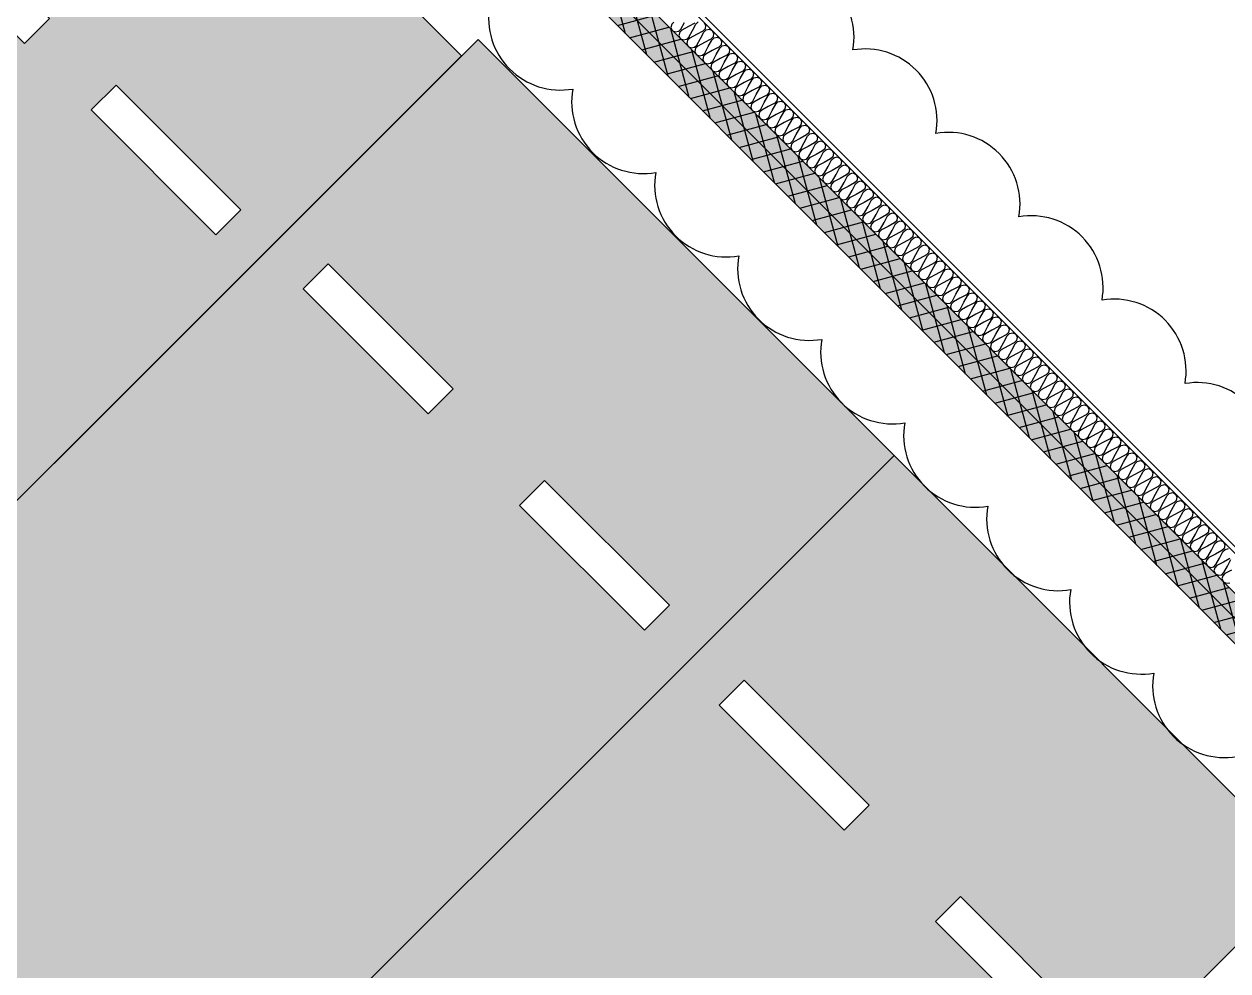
# Model space of a CAD drawing. Header units: millimetres. Extents: x -21000 to 567700, y 435000 to 850800.
# Drawn here: x 239362 to 244477, y 579702 to 583724 of the extents above; entities that cross this region are included whole.
import ezdxf
from ezdxf.xclip import XClip

# ---------------------------------------------------------------- set-up
doc = ezdxf.new("R2010")
doc.units = ezdxf.units.MM
doc.header["$LTSCALE"] = 700
doc.header["$XCLIPFRAME"] = 2
doc.linetypes.add('HIDDEN', pattern=[9.525, 6.35, -3.175])
doc.layers.get('0').update_dxf_attribs({"color": 2})
doc.layers.get('Defpoints').update_dxf_attribs({"color": 171})
for name, color, linetype in [('AB_Pbase$0$AA-XXXX-CNTL', 1, 'Continuous'), ('AB_Pbase$0$ELE8', 8, 'Continuous'), ('AB_Pbase$0$FIN', 6, 'Continuous'), ('AB_Pbase$0$HAT-BR', 5, 'Continuous'), ('AB_Pbase$0$INS', 8, 'Continuous'), ('AB_Pbase$0$WAL', 3, 'Continuous'), ('AB_Pbase$0$경량벽체 세대창고 모듈', 4, 'HIDDEN'), ('AB_Pbase$0$주차-sol', 254, 'Continuous'), ('AB_Pbase$0$주차-일반', 9, 'Continuous'), ('AB_Pbase$0$주차-확장', 7, 'Continuous')]:
    doc.layers.add(name, color=color, linetype=linetype)

# ---------------------------------------------------------------- blocks, each defined once
blk = doc.blocks.new('AB_Pbase$0$주차확장')
at = {"layer": 'AB_Pbase$0$주차-sol'}
h = blk.add_hatch(color=252, dxfattribs=at)
h.paths.add_polyline_path([(1525, -3825), (2275, -3825), (2275, -3975), (1525, -3975)], flags=16)
edge = h.paths.add_edge_path()
edge.add_line((0, -5100), (2500, -5100))
edge.add_line((2500, -5100), (2500, 0))
edge.add_line((2500, 0), (0, 0))
edge.add_line((0, 0), (0, -5100))
h.paths.add_polyline_path([(225, -3975), (225, -3825), (975, -3825), (975, -3975)])
at = {"layer": 'AB_Pbase$0$주차-확장'}
blk.add_lwpolyline([(0, 0), (0, -5100), (2500, -5100), (2500, 0)], close=True, dxfattribs=at)
at = {"layer": 'AB_Pbase$0$주차-확장', "ltscale": 600}
for points in [[(975, -3975), (975, -3825), (225, -3825), (225, -3975)], [(1525, -3975), (1525, -3825), (2275, -3825), (2275, -3975)]]:
    blk.add_lwpolyline(points, close=True, dxfattribs=at)
blk = doc.blocks.new('AB_Pbase$0$주차일반')
at = {"layer": 'AB_Pbase$0$주차-sol'}
h = blk.add_hatch(color=254, dxfattribs=at)
h.dxf.hatch_style = 1
h.paths.add_polyline_path([(0, 0), (-2300, 0), (-2300, -5000), (0, -5000)])
h.paths.add_polyline_path([(-200, -3725), (-200, -3875), (-950, -3875), (-950, -3725)], flags=16)
h.paths.add_polyline_path([(-1350, -3725), (-1350, -3875), (-2100, -3875), (-2100, -3725)], flags=16)
at = {"layer": 'AB_Pbase$0$주차-일반', "color": 6}
for points in [[(0, 0), (0, -5000), (-2300, -5000), (-2300, 0)], [(-1350, -3875), (-1350, -3725), (-2100, -3725), (-2100, -3875)], [(-950, -3875), (-950, -3725), (-200, -3725), (-200, -3875)]]:
    blk.add_lwpolyline(points, close=True, dxfattribs=at)
blk = doc.blocks.new('AB_Pbase$0$pppaaa_1_1')
at = {"layer": 'AB_Pbase$0$주차-일반', "xscale": -1, "rotation": 134.9848194166802}
blk.add_blockref('AB_Pbase$0$주차일반', (237683.6, 580054.3), dxfattribs=at)
at = {"layer": 'AB_Pbase$0$주차-확장', "xscale": -1, "rotation": 134.9848194166802}
for p in [(237683.6, 580054.3), (239450.9, 578286.1)]:
    blk.add_blockref('AB_Pbase$0$주차확장', p, dxfattribs=at)
blk = doc.blocks.new('AB_Pbase')
at = {"layer": 'AB_Pbase$0$ELE8'}
h = blk.add_hatch(dxfattribs=at)
h.set_pattern_fill('NET', color=256, scale=20, angle=15.182184)
h.paths.add_polyline_path([(242568.3, 621077.2), (244588.7, 619957.3), (244661.4, 620088.5), (242509.8, 621281.1), (235027.7, 607783.1), (226424.5, 599184.4), (258210.1, 567381.9), (260268.4, 566241), (260341.1, 566372.2), (258301.3, 567502.9), (226636.7, 599184.4), (235148.7, 607691.9)])
h.paths.add_polyline_path([(247382.1, 630071), (247513.3, 629998.3), (244996.1, 625456.7), (246272.9, 624749), (245110.6, 622652.1), (244979.4, 622724.8), (246069, 624690.5), (244792, 625398.3)])
h.paths.add_polyline_path([(247988.2, 631164.3), (247876.7, 630963.1), (248007.8, 630890.4), (248119.4, 631091.6)])
h.paths.add_polyline_path([(255793.4, 631519.8), (255866.2, 631650.9), (250046.2, 634877.1), (248482.7, 632056.4), (248613.9, 631983.7), (250104.6, 634673.1)])
at = {"layer": 'AB_Pbase$0$HAT-BR'}
h = blk.add_hatch(dxfattribs=at)
h.set_pattern_fill('ANSI31', color=256, scale=20, angle=145)
h.paths.add_polyline_path([(235929.4, 604527.6), (236063.8, 604661.9), (238153, 602571.6), (240063.6, 606018.4), (240229.8, 605926.3), (238280.5, 602409.7), (237010.4, 601140.3), (237826.9, 600323.4), (237692.5, 600189.1), (236741.7, 601140.4), (238029, 602427)])
h.paths.add_polyline_path([(238632.8, 599517.1), (232550.1, 593437.5), (232684.4, 593303.2), (238767.1, 599382.7)])
h.paths.add_polyline_path([(239573, 598576.4), (244422.5, 593724.3), (238339.7, 587644.8), (238205.4, 587779.2), (244153.8, 593724.4), (239438.6, 598442)])
h.paths.add_polyline_path([(253366.3, 576146.8), (254890.9, 574621.3), (254756.5, 574487), (253231.9, 576012.5)], flags=17)
h.paths.add_polyline_path([(246954.3, 581883.1), (245525.6, 580455.2), (245391.3, 580589.5), (246820, 582017.5)])
h.paths.add_polyline_path([(247173.6, 582371), (252407.6, 587602.2), (252541.9, 587467.8), (247308, 582236.6)])
h.paths.add_polyline_path([(260580.1, 582120.7), (261142.4, 583135.1), (260976.2, 583227.2), (260414, 582212.8)], flags=17)
h.paths.add_polyline_path([(263886.9, 576046.1), (264234.4, 575698.5), (264194.3, 575658.4), (265114.4, 575148.5), (265206.5, 575314.6)])
edge = h.paths.add_edge_path()
edge.add_line((263638.9, 581842.7), (261303.6, 583137.2))
edge.add_line((261303.6, 583137.2), (261395.8, 583303.3))
edge.add_line((261395.8, 583303.3), (265930.7, 580789.6))
edge.add_line((265930.7, 580789.6), (269809.1, 587786.6))
edge.add_line((269809.1, 587786.6), (269975.3, 587694.4))
edge.add_line((269975.3, 587694.4), (266096.8, 580697.5))
edge.add_line((266096.8, 580697.5), (266534.1, 580455.1))
edge.add_line((266534.1, 580455.1), (266442, 580288.9))
edge.add_line((266442, 580288.9), (263805.1, 581750.6))
edge.add_line((263638.9, 581842.7), (262485.1, 579761.3))
edge.add_line((263805.1, 581750.6), (261405.4, 577421.6))
edge.add_line((262393, 579595.1), (259935.3, 580957.4))
edge.add_line((262485.1, 579761.3), (259861.3, 581215.7))
edge.add_line((262393, 579595.1), (261239.3, 577513.7))
edge.add_line((259861.3, 581215.7), (259168.1, 579965.2))
edge.add_line((259334.3, 579873.1), (259168.1, 579965.2))
edge.add_line((259935.3, 580957.4), (259334.3, 579873.1))
edge.add_line((261239.3, 577513.7), (258615.4, 578968.1))
edge.add_line((258615.4, 578968.1), (258523.3, 578802))
edge.add_line((258523.3, 578802), (263739.4, 575910.6))
edge.add_line((263739.4, 575910.6), (263879.2, 576050.4))
edge.add_line((263879.2, 576050.4), (261405.4, 577421.6))
edge = h.paths.add_edge_path()
edge.add_line((273761.7, 610263.5), (273411.9, 610457.4))
edge.add_line((273411.9, 610457.4), (273281, 610221.2))
edge.add_line((273281, 610221.2), (271837.9, 611021.2))
edge.add_line((271837.9, 611021.2), (270579.8, 608751.5))
edge.add_line((270579.8, 608751.5), (267899.1, 610237.5))
edge.add_line((267899.1, 610237.5), (268345.1, 611042.1))
edge.add_line((268345.1, 611042.1), (267907.8, 611284.5))
edge.add_line((267907.8, 611284.5), (267461.8, 610479.9))
edge.add_line((267461.8, 610479.9), (264676.1, 612024))
edge.add_line((264676.1, 612024), (266867.4, 615977.3))
edge.add_line((266867.4, 615977.3), (266701.3, 616069.4))
edge.add_line((266701.3, 616069.4), (265295.3, 613533))
edge.add_line((265295.3, 613533), (264945.5, 613726.9))
edge.add_line((264945.5, 613726.9), (264853.4, 613560.7))
edge.add_line((264853.4, 613560.7), (265203.2, 613366.8))
edge.add_line((265203.2, 613366.8), (264417.8, 611949.9))
edge.add_line((264417.8, 611949.9), (276229.5, 605402.6))
edge.add_line((276229.5, 605402.6), (278088.8, 608756.8))
edge.add_line((278088.8, 608756.8), (278565.5, 608492.5))
edge.add_line((278565.5, 608492.5), (278798.2, 608912.4))
edge.add_line((278798.2, 608912.4), (278719.4, 608956))
edge.add_line((278719.4, 608956), (278578.9, 608702.3))
edge.add_line((278578.9, 608702.3), (278093.4, 608971.4))
edge.add_line((278093.4, 608971.4), (278825.5, 610292.1))
edge.add_line((278825.5, 610292.1), (278746.8, 610335.7))
edge.add_line((278746.8, 610335.7), (278092.3, 609155))
edge.add_line((278092.3, 609155), (277414.5, 609530.7))
edge.add_line((277414.5, 609530.7), (277370.8, 609452))
edge.add_line((277370.8, 609452), (278048.7, 609076.3))
edge.add_line((278048.7, 609076.3), (276155.5, 605660.9))
edge.add_line((276155.5, 605660.9), (275027.2, 606286.3))
edge.add_line((275027.2, 606286.3), (275473.2, 607090.9))
edge.add_line((275473.2, 607090.9), (275394.5, 607134.6))
edge.add_line((275394.5, 607134.6), (274948.5, 606329.9))
edge.add_line((274948.5, 606329.9), (274668.6, 606485.1))
edge.add_line((274668.6, 606485.1), (275114.6, 607289.7))
edge.add_line((275114.6, 607289.7), (275035.9, 607333.3))
edge.add_line((275035.9, 607333.3), (274589.9, 606528.7))
edge.add_line((274589.9, 606528.7), (270746, 608659.4))
edge.add_line((270746, 608659.4), (271911.9, 610762.9))
edge.add_line((271911.9, 610762.9), (273538.7, 609861.1))
edge.add_line((273538.7, 609861.1), (273766.6, 610272.2))
h.paths.add_polyline_path([(249823.9, 630123.9), (248214.6, 631015.9), (248122.5, 630849.7), (249731.8, 629957.7)])
h.paths.add_polyline_path([(264448.6, 621462.8), (264706.6, 621319.7), (264798.7, 621485.9), (263959.1, 621951.3), (263866.9, 621785.1), (264282.4, 621554.9), (263271.6, 619731.3), (263437.7, 619639.2)])
h.paths.add_polyline_path([(269499.6, 619034.5), (268660, 619499.9), (268567.9, 619333.7), (269048.9, 619067.1), (267972.6, 617125.4), (268138.8, 617033.3), (269215.1, 618975), (269407.5, 618868.3)])
h.paths.add_polyline_path([(278950.9, 618872.1), (277573.4, 619635.6), (275440.2, 615787.3), (272265.3, 617547.2), (272173.2, 617381), (274499.7, 616091.4), (273527.6, 614337.8), (273693.8, 614245.7), (274665.9, 615999.3), (276004, 615257.5), (276166.4, 615550.5), (275676.7, 615822), (277647.4, 619377.4), (278858.8, 618705.9)])
h.paths.add_polyline_path([(271683.5, 616497.6), (271517.4, 616589.7), (270492, 614739.9), (270658.2, 614647.8)])
h.paths.add_polyline_path([(266121, 619581), (265095.6, 617731.2), (264929.4, 617823.3), (265954.8, 619673.1)])
h.paths.add_polyline_path([(264405.1, 617124.9), (264497.2, 617291.1), (264296.1, 617402.6), (264203.9, 617236.4)])
edge = h.paths.add_edge_path()
edge.add_line((261140, 623342.4), (261232.1, 623508.6))
edge.add_line((261232.1, 623508.6), (257484.4, 625586))
edge.add_line((257484.4, 625586), (257392.3, 625419.8))
edge.add_line((257392.3, 625419.8), (258756.7, 624663.5))
edge.add_line((258756.7, 624663.5), (257030.8, 621549.9))
edge.add_line((257030.8, 621549.9), (255666.4, 622306.2))
edge.add_line((255666.4, 622306.2), (255622.7, 622227.5))
edge.add_line((255622.7, 622227.5), (256987.1, 621471.2))
edge.add_line((256987.1, 621471.2), (256735, 621016.4))
edge.add_line((256735, 621016.4), (256813.8, 620972.7))
edge.add_line((256813.8, 620972.7), (258835.4, 624619.9))
edge.add_line((258835.4, 624619.9), (261140, 623342.4))
h.paths.add_polyline_path([(252295.3, 623557.4), (252251.7, 623478.7), (252800.5, 623174.5), (252844.1, 623253.2)], flags=17)
h.paths.add_polyline_path([(278024, 614023.5), (278741.6, 615317.9), (277798.7, 613617.1), (277877.5, 613573.4), (278119.7, 614010.5), (279335.4, 613336.6), (279379.1, 613415.3), (278163.4, 614089.2), (278820.3, 615274.3), (278741.6, 615317.9)])
h.paths.add_polyline_path([(276999.8, 611990.1), (277047.9, 611963.4), (276926.7, 611744.8), (276799.9, 611815.1), (277163.5, 612471), (277242.2, 612427.4)], flags=17)
h.paths.add_polyline_path([(275349.5, 612653.4), (275456.1, 612845.8), (275766.5, 612673.7), (275659.8, 612481.3)], flags=17)
h.paths.add_polyline_path([(274915.1, 612859.8), (274748.9, 612952), (274506.5, 612514.6), (274672.7, 612422.5)], flags=17)
h.paths.add_polyline_path([(279024.5, 610867.8), (280144.5, 612888.1), (280223.2, 612844.5), (279103.3, 610824.1)])
h.paths.add_polyline_path([(279601.8, 610547.8), (280721.7, 612568.2), (280800.4, 612524.5), (279680.5, 610504.2)])
edge = h.paths.add_edge_path()
edge.add_line((268115.9, 579441.1), (268710.6, 579111.4))
edge.add_line((268710.6, 579111.4), (268676.7, 579050.2))
edge.add_line((268676.7, 579050.2), (271436.1, 577520.6))
edge.add_line((271436.1, 577520.6), (271470, 577581.9))
edge.add_line((271470, 577581.9), (271528.2, 577686.8))
edge.add_line((271528.2, 577686.8), (268174.1, 579546.1))
edge.add_line((268174.1, 579546.1), (268115.9, 579441.1))
h.paths.add_polyline_path([(252546, 576288.4), (251117.3, 574860.5), (254615.6, 571360.4), (257807.1, 577118), (257640.9, 577210.2), (255736.8, 573775), (255682.7, 573829.2), (255548.3, 573694.9), (255641, 573602.1), (254521.2, 571582.1), (251315.3, 574789.7), (252680.4, 576154.1)])
h.paths.add_polyline_path([(254748.7, 622094.5), (254457.8, 621569.8), (254624, 621477.7), (254914.9, 622002.4)], flags=17)
h.paths.add_polyline_path([(260390.1, 620339.5), (260224, 620431.6), (261377.8, 622513.2), (261544, 622421.1)])
h.paths.add_polyline_path([(246694.2, 601788.4), (244262.8, 603136.2), (244354.9, 603302.4), (246786.3, 601954.6)])
h.paths.add_polyline_path([(264513.8, 616681.6), (263362.4, 614604.4), (263948.4, 614279.6), (263856.3, 614113.4), (262500.6, 614864.9), (262592.7, 615031.1), (263196.2, 614696.5), (264347.6, 616773.8)])
h.paths.add_polyline_path([(251505.8, 616203), (251413.7, 616036.9), (267384.3, 607184.2), (267476.4, 607350.4)])
h.paths.add_polyline_path([(271057.7, 605148), (274188.8, 603412.4), (272429, 600237.5), (270189.9, 601478.7), (270097.8, 601312.5), (274624, 598803.6), (274716.1, 598969.8), (272595.1, 600145.4), (274355, 603320.3), (277464.3, 601596.8), (270405.5, 588862.3), (265870.5, 591376.1), (265778.4, 591209.9), (270479.5, 588604), (277722.6, 601670.9), (271149.8, 605314.2)])
h.paths.add_polyline_path([(255481.8, 630440.5), (255389.7, 630274.4), (255792, 630051.4), (254296.4, 627353.1), (254375.1, 627309.5), (255870.8, 630007.7), (258726.4, 628424.8), (257230.8, 625726.6), (257396.9, 625634.5), (258984.7, 628498.9)])
h.paths.add_polyline_path([(252754.7, 624571.9), (253714.6, 626303.6), (253793.4, 626260), (252833.4, 624528.2)])
h.paths.add_polyline_path([(271454, 617733.9), (271546.1, 617900.1), (271143.9, 618123.1), (271051.8, 617956.9)])
h.paths.add_polyline_path([(274129.6, 612597.8), (274173.2, 612676.5), (272975, 613340.7), (272679.2, 612807.2), (272845.4, 612715.1), (273097.5, 613169.9)], flags=17)
h.paths.add_polyline_path([(261119, 615848), (261285.2, 615755.9), (262691.1, 618292.3), (262525, 618384.4)])
h.paths.add_polyline_path([(261302.7, 615746.2), (261210.6, 615580), (261503.6, 615417.6), (261595.7, 615583.7)], flags=17)
h.paths.add_polyline_path([(260779.6, 615235.7), (260945.8, 615143.6), (260407.7, 614172.8), (247559.5, 621294.6), (247428.3, 621367.4), (245110.6, 622652.1), (245202.7, 622818.3), (246042.3, 622352.9), (246488.4, 623157.5), (246654.5, 623065.4), (246208.5, 622260.8), (248062.7, 621233), (249400.8, 623646.9), (248952.5, 623895.4), (248996.2, 623974.1), (249984.5, 623426.3), (249940.9, 623347.5), (249479.5, 623603.3), (248141.4, 621189.3), (250017.5, 620149.4), (251359.6, 622570.7), (250948.5, 622798.5), (250988.1, 622869.9), (251939.3, 622342.7), (251895.6, 622264), (251434.3, 622519.7), (250096.2, 620105.8), (252811.9, 618600.4), (253257.9, 619405.1), (253336.6, 619361.5), (252890.6, 618556.8), (253257.9, 618353.2), (254159.7, 619980), (253792.3, 620183.6), (253676, 619973.7), (253597.3, 620017.3), (253905.1, 620572.7), (254071.3, 620480.6), (253971.9, 620301.3), (254627.9, 619937.7), (254535.8, 619771.5), (254238.4, 619936.4), (253336.7, 618309.6), (254613.6, 617601.7), (255607.5, 619394.7), (255773.6, 619302.6), (254779.8, 617509.6), (260333.6, 614431.1)])
h.paths.add_polyline_path([(251257.3, 624727.3), (251091.2, 624819.4), (250887.5, 624452.1), (248071, 626013.3), (247978.9, 625847.1), (247979.1, 625847), (246827.7, 623769.8), (246993.9, 623677.6), (248145.3, 625754.9), (251552, 623866.5), (251644.1, 624032.7), (251053.7, 624359.9)])
h.paths.add_polyline_path([(239278.8, 608614.4), (239444.9, 608522.3), (239503.1, 608627.2), (240058.5, 608319.4), (240150.6, 608485.5), (239595.2, 608793.4), (239937, 609410), (239416.6, 609698.5), (239373, 609619.7), (239727.2, 609423.4)], flags=17)
h.paths.add_polyline_path([(249096, 617321.6), (249188.1, 617487.8), (246328.1, 619073.1), (246196.9, 619145.8), (244727.6, 619960.3), (244635.4, 619794.1)])
h.paths.add_polyline_path([(244912.1, 609773.6), (245004.2, 609939.8), (238523.3, 613532.3), (235245.5, 607619), (234042, 606416.1), (235434.6, 605022.7), (235569, 605157.1), (234240, 606486.8), (235318, 607564.2), (236122.2, 609014.9), (238706.7, 607582.3), (238270.4, 606795.2), (238991.9, 606395.2), (239084, 606561.4), (238528.6, 606869.2), (239047.4, 607805.1), (238881.2, 607897.2), (238798.8, 607748.5), (238357.1, 607993.3), (239086.7, 609309.6), (239008, 609353.3), (238278.4, 608037), (236214.3, 609181.1), (238509.9, 613322.4), (242795.5, 610946.9), (241038.1, 607776.4), (241204.2, 607684.3), (242961.7, 610854.8)])
h.paths.add_polyline_path([(254770.9, 631457.8), (254937, 631365.6), (255145.7, 631742.1), (254979.5, 631834.2)])
h.paths.add_polyline_path([(254539.5, 630648.5), (254373.3, 630740.6), (254143, 630325.1), (253548.3, 630654.8), (253504.7, 630576.1), (254099.4, 630246.4), (253042.5, 628339.7), (251765.6, 629047.6), (252822.5, 630954.2), (252848.7, 630939.7), (252892.3, 631018.4), (252787.4, 631076.6), (251686.9, 629091.2), (250436.1, 629784.5), (250344, 629618.3), (251594.7, 628925), (250494.2, 626939.6), (250599.2, 626881.5), (250642.8, 626960.2), (250616.6, 626974.7), (251673.5, 628881.4), (252950.4, 628173.6), (251893.5, 626266.9), (251298.8, 626596.6), (251255.1, 626517.9), (251849.9, 626188.2), (251488.7, 625536.6), (251654.9, 625444.5)])
at = {"layer": 'AB_Pbase$0$경량벽체 세대창고 모듈'}
h = blk.add_hatch(dxfattribs=at)
h.set_pattern_fill('격자1', color=256)
h.set_pattern_definition([(360, (0, 0), (0, 1), []), (90, (0, 0), (-1, -1e-16), [])])
h.paths.add_polyline_path([(242568.3, 621077.2), (242641, 621208.4), (242509.8, 621281.1), (235027.7, 607783.1), (226424.5, 599184.4), (258210.1, 567381.9), (260268.4, 566241), (260341.1, 566372.2), (258301.3, 567502.9), (226636.7, 599184.4), (235148.7, 607691.9)])
h.paths.add_polyline_path([(247382.1, 630071), (247513.3, 629998.3), (244996.1, 625456.7), (246272.9, 624749), (245110.6, 622652.1), (244979.4, 622724.8), (246069, 624690.5), (244792, 625398.3)])
h.paths.add_polyline_path([(247988.2, 631164.3), (247876.7, 630963.1), (248007.8, 630890.4), (248119.4, 631091.6)])
h.paths.add_polyline_path([(255793.4, 631519.8), (255866.2, 631650.9), (250046.2, 634877.1), (248482.7, 632056.4), (248613.9, 631983.7), (250104.6, 634673.1)])
at = {"layer": 'AB_Pbase$0$AA-XXXX-CNTL'}
blk.add_line((263204.2, 562491.4), (221582.1, 604135.4), dxfattribs=at)
at = {"layer": 'AB_Pbase$0$FIN'}
for p, q in [((245405.4, 580603.7), (238353.9, 587658.9)), ((245391.3, 580589.5), (238339.7, 587644.8))]:
    blk.add_line(p, q, dxfattribs=at)
at = {"layer": 'AB_Pbase$0$INS'}
for points in [[(242122.5, 583732.7), (242113.2, 583723.4), (242109.8, 583709.8), (242115.7, 583697.1), (242128.4, 583691.2), (242142.9, 583693.7), (242152.2, 583703), (242167, 583730.6)], [(242211.6, 583728.5), (242184, 583713.6), (242156.4, 583698.8), (242147.1, 583689.5), (242143.7, 583675.9), (242149.6, 583663.2), (242162.4, 583657.2), (242176.8, 583659.8), (242186.1, 583669.1), (242201, 583696.7), (242215.8, 583724.2), (242225.2, 583733.6)], [(242251.5, 583731), (242257.4, 583718.3), (242254.9, 583703.9), (242245.5, 583694.5), (242217.9, 583679.7), (242190.4, 583664.8), (242181, 583655.5), (242177.6, 583641.9), (242183.6, 583629.2), (242196.3, 583623.3), (242210.7, 583625.8), (242220.1, 583635.1), (242234.9, 583662.7), (242249.8, 583690.3), (242259.1, 583699.6), (242272.7, 583703), (242285.4, 583697.1), (242291.3, 583684.3), (242288.8, 583669.9), (242279.5, 583660.6), (242251.9, 583645.7), (242224.3, 583630.9), (242215, 583621.6), (242211.6, 583608), (242217.5, 583595.3), (242230.2, 583589.3), (242244.7, 583591.9), (242254, 583601.2), (242268.8, 583628.8), (242283.7, 583656.3), (242293, 583665.7), (242306.6, 583669), (242319.3, 583663.1), (242325.3, 583650.4), (242322.7, 583636), (242313.4, 583626.6), (242285.8, 583611.8), (242258.2, 583596.9), (242248.9, 583587.6), (242245.5, 583574), (242251.4, 583561.3), (242264.2, 583555.4), (242278.6, 583557.9), (242287.9, 583567.2), (242302.8, 583594.8), (242317.6, 583622.4), (242327, 583631.7), (242340.5, 583635.1), (242353.3, 583629.2), (242359.2, 583616.4), (242356.7, 583602), (242347.3, 583592.7), (242319.7, 583577.8), (242292.2, 583563), (242282.8, 583553.7), (242279.4, 583540.1), (242285.4, 583527.4), (242298.1, 583521.4), (242312.5, 583523.9), (242321.9, 583533.3), (242336.7, 583560.9), (242351.6, 583588.4), (242360.9, 583597.8), (242374.5, 583601.1), (242387.2, 583595.2), (242393.1, 583582.5), (242390.6, 583568.1), (242381.3, 583558.7), (242353.7, 583543.9), (242326.1, 583529), (242316.8, 583519.7), (242313.4, 583506.1), (242319.3, 583493.4), (242332, 583487.5), (242346.4, 583490), (242355.8, 583499.3), (242370.6, 583526.9), (242385.5, 583554.5), (242394.8, 583563.8), (242408.4, 583567.2), (242421.1, 583561.3), (242427.1, 583548.5), (242424.5, 583534.1), (242415.2, 583524.8), (242387.6, 583509.9), (242360, 583495.1), (242350.7, 583485.8), (242347.3, 583472.2), (242353.2, 583459.5), (242366, 583453.5), (242380.4, 583456), (242389.7, 583465.4), (242404.6, 583493), (242419.4, 583520.5), (242428.8, 583529.9), (242442.3, 583533.2), (242455.1, 583527.3), (242461, 583514.6), (242458.5, 583500.2), (242449.1, 583490.8), (242421.5, 583476), (242394, 583461.1), (242384.6, 583451.8), (242381.2, 583438.2), (242387.2, 583425.5), (242399.9, 583419.6), (242414.3, 583422.1), (242423.6, 583431.4), (242438.5, 583459), (242453.4, 583486.6), (242462.7, 583495.9), (242476.3, 583499.3), (242489, 583493.4), (242494.9, 583480.6), (242492.4, 583466.2), (242483.1, 583456.9), (242455.5, 583442), (242427.9, 583427.2), (242418.6, 583417.9), (242415.2, 583404.3), (242421.1, 583391.6), (242433.8, 583385.6), (242448.2, 583388.1), (242457.6, 583397.5), (242472.4, 583425.1), (242487.3, 583452.6), (242496.6, 583462), (242510.2, 583465.3), (242522.9, 583459.4), (242528.9, 583446.7), (242526.3, 583432.3), (242517, 583422.9), (242489.4, 583408.1), (242461.8, 583393.2), (242452.5, 583383.9), (242449.1, 583370.3), (242455, 583357.6), (242467.8, 583351.7), (242482.2, 583354.2), (242491.5, 583363.5), (242506.4, 583391.1), (242521.2, 583418.7), (242530.6, 583428), (242544.1, 583431.4), (242556.9, 583425.5), (242562.8, 583412.7), (242560.3, 583398.3), (242550.9, 583389), (242523.3, 583374.1), (242495.8, 583359.3), (242486.4, 583350), (242483, 583336.4), (242489, 583323.7), (242501.7, 583317.7), (242516.1, 583320.2), (242525.4, 583329.6), (242540.3, 583357.2), (242555.2, 583384.7), (242564.5, 583394.1), (242578.1, 583397.4), (242590.8, 583391.5), (242596.7, 583378.8), (242594.2, 583364.4), (242584.8, 583355), (242557.3, 583340.2), (242529.7, 583325.3), (242520.3, 583316), (242517, 583302.4), (242522.9, 583289.7), (242535.6, 583283.8), (242550, 583286.3), (242559.4, 583295.6), (242574.2, 583323.2), (242589.1, 583350.8), (242598.4, 583360.1), (242612, 583363.5), (242624.7, 583357.6), (242630.7, 583344.8), (242628.1, 583330.4), (242618.8, 583321.1), (242591.2, 583306.2), (242563.6, 583291.4), (242554.3, 583282.1), (242550.9, 583268.5), (242556.8, 583255.8), (242569.5, 583249.8), (242584, 583252.3), (242593.3, 583261.7), (242608.2, 583289.3), (242623, 583316.8), (242632.4, 583326.2), (242645.9, 583329.5), (242658.7, 583323.6), (242664.6, 583310.9), (242662, 583296.5), (242652.7, 583287.1), (242625.1, 583272.3), (242597.5, 583257.4), (242588.2, 583248.1), (242584.8, 583234.5), (242590.8, 583221.8), (242603.5, 583215.9), (242617.9, 583218.4), (242627.2, 583227.7), (242642.1, 583255.3), (242657, 583282.9), (242666.3, 583292.2), (242679.9, 583295.6), (242692.6, 583289.7), (242698.5, 583276.9), (242696, 583262.5), (242686.6, 583253.2), (242659.1, 583238.3), (242631.5, 583223.5), (242622.1, 583214.2), (242618.7, 583200.6), (242624.7, 583187.9), (242637.4, 583181.9), (242651.8, 583184.4), (242661.2, 583193.8), (242676, 583221.4), (242690.9, 583248.9), (242700.2, 583258.3), (242713.8, 583261.6), (242726.5, 583255.7), (242732.5, 583243), (242729.9, 583228.6), (242720.6, 583219.2), (242693, 583204.4), (242665.4, 583189.5), (242656.1, 583180.2), (242652.7, 583166.6), (242658.6, 583153.9), (242671.3, 583148), (242685.8, 583150.5), (242695.1, 583159.8), (242710, 583187.4), (242724.8, 583215), (242734.2, 583224.3), (242747.7, 583227.7), (242760.5, 583221.8), (242766.4, 583209), (242763.8, 583194.6), (242754.5, 583185.3), (242726.9, 583170.4), (242699.3, 583155.6), (242690, 583146.3), (242686.6, 583132.7), (242692.5, 583119.9), (242705.3, 583114), (242719.7, 583116.5), (242729, 583125.9), (242743.9, 583153.5), (242758.8, 583181), (242768.1, 583190.4), (242781.7, 583193.7), (242794.4, 583187.8), (242800.3, 583175.1), (242797.8, 583160.7), (242788.4, 583151.3), (242760.9, 583136.5), (242733.3, 583121.6), (242723.9, 583112.3), (242720.5, 583098.7), (242726.5, 583086), (242739.2, 583080.1), (242753.6, 583082.6), (242763, 583091.9), (242777.8, 583119.5), (242792.7, 583147.1), (242802, 583156.4), (242815.6, 583159.8), (242828.3, 583153.9), (242834.3, 583141.1), (242831.7, 583126.7), (242822.4, 583117.4), (242794.8, 583102.5), (242767.2, 583087.7), (242757.9, 583078.4), (242754.5, 583064.8), (242760.4, 583052), (242773.1, 583046.1), (242787.6, 583048.6), (242796.9, 583058), (242811.8, 583085.6), (242826.6, 583113.1), (242836, 583122.5), (242849.5, 583125.8), (242862.3, 583119.9), (242868.2, 583107.2), (242865.6, 583092.8), (242856.3, 583083.4), (242828.7, 583068.6), (242801.1, 583053.7), (242791.8, 583044.4), (242788.4, 583030.8), (242794.3, 583018.1), (242807.1, 583012.2), (242821.5, 583014.7), (242830.8, 583024), (242845.7, 583051.6), (242860.5, 583079.2), (242869.9, 583088.5), (242883.5, 583091.9), (242896.2, 583086), (242902.1, 583073.2), (242899.6, 583058.8), (242890.2, 583049.5), (242862.7, 583034.6), (242835.1, 583019.8), (242825.7, 583010.5), (242822.3, 582996.9), (242828.3, 582984.1), (242841, 582978.2), (242855.4, 582980.7), (242864.8, 582990.1), (242879.6, 583017.7), (242894.5, 583045.2), (242903.8, 583054.6), (242917.4, 583057.9), (242930.1, 583052), (242936.1, 583039.3), (242933.5, 583024.9), (242924.2, 583015.5), (242896.6, 583000.7), (242869, 582985.8), (242859.7, 582976.5), (242856.3, 582962.9), (242862.2, 582950.2), (242874.9, 582944.3), (242889.4, 582946.8), (242898.7, 582956.1), (242913.6, 582983.7), (242928.4, 583011.3), (242937.7, 583020.6), (242951.3, 583024), (242964.1, 583018.1), (242970, 583005.3), (242967.4, 582990.9), (242958.1, 582981.6), (242930.5, 582966.7), (242902.9, 582951.9), (242893.6, 582942.6), (242890.2, 582929), (242896.1, 582916.2), (242908.9, 582910.3), (242923.3, 582912.8), (242932.6, 582922.2), (242947.5, 582949.8), (242962.3, 582977.3), (242971.7, 582986.7), (242985.3, 582990), (242998, 582984.1), (243003.9, 582971.4), (243001.4, 582957), (242992, 582947.6), (242964.5, 582932.8), (242936.9, 582917.9), (242927.5, 582908.6), (242924.1, 582895), (242930.1, 582882.3), (242942.8, 582876.4), (242957.2, 582878.9), (242966.6, 582888.2), (242981.4, 582915.8), (242996.3, 582943.4), (243005.6, 582952.7), (243019.2, 582956.1), (243031.9, 582950.2), (243037.9, 582937.4), (243035.3, 582923), (243026, 582913.7), (242998.4, 582898.8), (242970.8, 582884), (242961.5, 582874.7), (242958.1, 582861.1), (242964, 582848.3), (242976.7, 582842.4), (242991.2, 582844.9), (243000.5, 582854.3), (243015.4, 582881.9), (243030.2, 582909.4), (243039.5, 582918.8), (243053.1, 582922.1), (243065.8, 582916.2), (243071.8, 582903.5), (243069.2, 582889.1), (243059.9, 582879.7), (243032.3, 582864.9), (243004.7, 582850), (242995.4, 582840.7), (242992, 582827.1), (242997.9, 582814.4), (243010.7, 582808.5), (243025.1, 582811), (243034.4, 582820.3), (243049.3, 582847.9), (243064.1, 582875.5), (243073.5, 582884.8), (243087.1, 582888.2), (243099.8, 582882.3), (243105.7, 582869.5), (243103.2, 582855.1), (243093.8, 582845.8), (243066.2, 582830.9), (243038.7, 582816.1), (243029.3, 582806.8), (243025.9, 582793.2), (243031.9, 582780.4), (243044.6, 582774.5), (243059, 582777), (243068.4, 582786.4), (243083.2, 582814), (243098.1, 582841.5), (243107.4, 582850.9), (243121, 582854.2), (243133.7, 582848.3), (243139.6, 582835.6), (243137.1, 582821.2), (243127.8, 582811.8), (243100.2, 582797), (243072.6, 582782.1), (243063.3, 582772.8), (243059.9, 582759.2), (243065.8, 582746.5), (243078.5, 582740.6), (243093, 582743.1), (243102.3, 582752.4), (243117.1, 582780), (243132, 582807.6), (243141.3, 582816.9), (243154.9, 582820.3), (243167.6, 582814.4), (243173.6, 582801.6), (243171, 582787.2), (243161.7, 582777.9), (243134.1, 582763), (243106.5, 582748.2), (243097.2, 582738.9), (243093.8, 582725.3), (243099.7, 582712.5), (243112.5, 582706.6), (243126.9, 582709.1), (243136.2, 582718.5), (243151.1, 582746.1), (243165.9, 582773.6), (243175.3, 582783), (243188.8, 582786.3), (243201.6, 582780.4), (243207.5, 582767.7), (243205, 582753.2), (243195.6, 582743.9), (243168, 582729.1), (243140.5, 582714.2), (243131.1, 582704.9), (243127.7, 582691.3), (243133.7, 582678.6), (243146.4, 582672.7), (243160.8, 582675.2), (243170.2, 582684.5), (243185, 582712.1), (243199.9, 582739.7), (243209.2, 582749), (243222.8, 582752.4), (243235.5, 582746.5), (243241.4, 582733.7), (243238.9, 582719.3), (243229.6, 582710), (243202, 582695.1), (243174.4, 582680.3), (243165.1, 582671), (243161.7, 582657.4), (243167.6, 582644.6), (243180.3, 582638.7), (243194.8, 582641.2), (243204.1, 582650.6), (243218.9, 582678.2), (243233.8, 582705.7), (243243.1, 582715.1), (243256.7, 582718.4), (243269.4, 582712.5), (243275.4, 582699.8), (243272.8, 582685.3), (243263.5, 582676), (243235.9, 582661.2), (243208.3, 582646.3), (243199, 582637), (243195.6, 582623.4), (243201.5, 582610.7), (243214.3, 582604.8), (243228.7, 582607.3), (243238, 582616.6), (243252.9, 582644.2), (243267.7, 582671.8), (243277.1, 582681.1), (243290.6, 582684.5), (243303.4, 582678.6), (243309.3, 582665.8), (243306.8, 582651.4), (243297.4, 582642.1), (243269.8, 582627.2), (243242.3, 582612.4), (243232.9, 582603.1), (243229.5, 582589.5), (243235.5, 582576.7), (243248.2, 582570.8), (243262.6, 582573.3), (243272, 582582.7), (243286.8, 582610.3), (243301.7, 582637.8), (243311, 582647.2), (243324.6, 582650.5), (243337.3, 582644.6), (243343.2, 582631.9), (243340.7, 582617.4), (243331.4, 582608.1), (243303.8, 582593.3), (243276.2, 582578.4), (243266.9, 582569.1), (243263.5, 582555.5), (243269.4, 582542.8), (243282.1, 582536.9), (243296.5, 582539.4), (243305.9, 582548.7), (243320.7, 582576.3), (243335.6, 582603.9), (243344.9, 582613.2), (243358.5, 582616.6), (243371.2, 582610.7), (243377.2, 582597.9), (243374.6, 582583.5), (243365.3, 582574.2), (243337.7, 582559.3), (243310.1, 582544.5), (243300.8, 582535.2), (243297.4, 582521.6), (243303.3, 582508.8), (243316.1, 582502.9), (243330.5, 582505.4), (243339.8, 582514.8), (243354.7, 582542.4), (243369.5, 582569.9), (243378.9, 582579.3), (243392.4, 582582.6), (243405.2, 582576.7), (243411.1, 582564), (243408.6, 582549.5), (243399.2, 582540.2), (243371.6, 582525.4), (243344.1, 582510.5), (243334.7, 582501.2), (243331.3, 582487.6), (243337.3, 582474.9), (243350, 582469), (243364.4, 582471.5), (243373.7, 582480.8), (243388.6, 582508.4), (243403.5, 582536), (243412.8, 582545.3), (243426.4, 582548.7), (243439.1, 582542.8), (243445, 582530), (243442.5, 582515.6), (243433.2, 582506.3), (243405.6, 582491.4), (243378, 582476.6), (243368.7, 582467.3), (243365.3, 582453.7), (243371.2, 582440.9), (243383.9, 582435), (243398.3, 582437.5), (243407.7, 582446.9), (243422.5, 582474.5), (243437.4, 582502), (243446.7, 582511.4), (243460.3, 582514.7), (243473, 582508.8), (243479, 582496.1), (243476.4, 582481.6), (243467.1, 582472.3), (243439.5, 582457.5), (243411.9, 582442.6), (243402.6, 582433.3), (243399.2, 582419.7), (243405.1, 582407), (243417.8, 582401.1), (243432.3, 582403.6), (243441.6, 582412.9), (243456.5, 582440.5), (243471.3, 582468.1), (243480.7, 582477.4), (243494.2, 582480.8), (243507, 582474.9), (243512.9, 582462.1), (243510.4, 582447.7), (243501, 582438.4), (243473.4, 582423.5), (243445.9, 582408.7), (243436.5, 582399.4), (243433.1, 582385.8), (243439.1, 582373), (243451.8, 582367.1), (243466.2, 582369.6), (243475.5, 582379), (243490.4, 582406.6), (243505.3, 582434.1), (243514.6, 582443.5), (243528.2, 582446.8), (243540.9, 582440.9), (243546.8, 582428.2), (243544.3, 582413.7), (243534.9, 582404.4), (243507.4, 582389.6), (243479.8, 582374.7), (243470.4, 582365.4), (243467.1, 582351.8), (243473, 582339.1), (243485.7, 582333.2), (243500.1, 582335.7), (243509.5, 582345), (243524.3, 582372.6), (243539.2, 582400.2), (243548.5, 582409.5), (243562.1, 582412.9), (243574.8, 582407), (243580.8, 582394.2), (243578.2, 582379.8), (243568.9, 582370.5), (243541.3, 582355.6), (243513.7, 582340.8), (243504.4, 582331.5), (243501, 582317.9), (243506.9, 582305.1), (243519.6, 582299.2), (243534.1, 582301.7), (243543.4, 582311.1), (243558.3, 582338.7), (243573.1, 582366.2), (243582.5, 582375.6), (243596, 582378.9), (243608.8, 582373), (243614.7, 582360.3), (243612.1, 582345.8), (243602.8, 582336.5), (243575.2, 582321.7), (243547.6, 582306.8), (243538.3, 582297.5), (243534.9, 582283.9), (243540.9, 582271.2), (243553.6, 582265.3), (243568, 582267.8), (243577.3, 582277.1), (243592.2, 582304.7), (243607.1, 582332.3), (243616.4, 582341.6), (243630, 582345), (243642.7, 582339.1), (243648.6, 582326.3), (243646.1, 582311.9), (243636.7, 582302.6), (243609.2, 582287.7), (243581.6, 582272.9), (243572.2, 582263.6), (243568.8, 582250), (243574.8, 582237.2), (243587.5, 582231.3), (243601.9, 582233.8), (243611.3, 582243.2), (243626.1, 582270.8), (243641, 582298.3), (243650.3, 582307.7), (243663.9, 582311), (243676.6, 582305.1), (243682.6, 582292.4), (243680, 582277.9), (243670.7, 582268.6), (243643.1, 582253.8), (243615.5, 582238.9), (243606.2, 582229.6), (243602.8, 582216), (243608.7, 582203.3), (243621.4, 582197.4), (243635.9, 582199.9), (243645.2, 582209.2), (243660.1, 582236.8), (243674.9, 582264.4), (243684.3, 582273.7), (243697.8, 582277.1), (243710.6, 582271.2), (243716.5, 582258.4), (243713.9, 582244), (243704.6, 582234.7), (243677, 582219.8), (243649.4, 582205), (243640.1, 582195.7), (243636.7, 582182.1), (243642.6, 582169.3), (243655.4, 582163.4), (243669.8, 582165.9), (243679.1, 582175.3), (243694, 582202.8), (243708.8, 582230.4), (243718.2, 582239.8), (243731.8, 582243.1), (243744.5, 582237.2), (243750.4, 582224.5), (243747.9, 582210), (243738.5, 582200.7), (243711, 582185.9), (243683.4, 582171), (243674, 582161.7), (243670.6, 582148.1), (243676.6, 582135.4), (243689.3, 582129.5), (243703.7, 582132), (243713.1, 582141.3), (243727.9, 582168.9), (243742.8, 582196.5), (243752.1, 582205.8), (243765.7, 582209.2), (243778.4, 582203.3), (243784.4, 582190.5), (243781.8, 582176.1), (243772.5, 582166.8), (243744.9, 582151.9), (243717.3, 582137.1), (243708, 582127.8), (243704.6, 582114.2), (243710.5, 582101.4), (243723.2, 582095.5), (243737.7, 582098), (243747, 582107.4), (243761.9, 582134.9), (243776.7, 582162.5), (243786.1, 582171.9), (243799.6, 582175.2), (243812.4, 582169.3), (243818.3, 582156.6), (243815.7, 582142.1), (243806.4, 582132.8), (243778.8, 582118), (243751.2, 582103.1), (243741.9, 582093.8), (243738.5, 582080.2), (243744.4, 582067.5), (243757.2, 582061.6), (243771.6, 582064.1), (243780.9, 582073.4), (243795.8, 582101), (243810.6, 582128.6), (243820, 582137.9), (243833.6, 582141.3), (243846.3, 582135.4), (243852.2, 582122.6), (243849.7, 582108.2), (243840.3, 582098.9), (243812.8, 582084), (243785.2, 582069.2), (243775.8, 582059.9), (243772.4, 582046.3), (243778.4, 582033.5), (243791.1, 582027.6), (243805.5, 582030.1), (243814.9, 582039.5), (243829.7, 582067), (243844.6, 582094.6), (243853.9, 582104), (243867.5, 582107.3), (243880.2, 582101.4), (243886.2, 582088.7), (243883.6, 582074.2), (243874.3, 582064.9), (243846.7, 582050.1), (243819.1, 582035.2), (243809.8, 582025.9), (243806.4, 582012.3), (243812.3, 581999.6), (243825, 581993.7), (243839.5, 581996.2), (243848.8, 582005.5), (243863.7, 582033.1), (243878.5, 582060.7), (243887.8, 582070), (243901.4, 582073.4), (243914.2, 582067.5), (243920.1, 582054.7), (243917.5, 582040.3), (243908.2, 582031), (243880.6, 582016.1), (243853, 582001.3), (243843.7, 581992), (243840.3, 581978.4), (243846.2, 581965.6), (243859, 581959.7), (243873.4, 581962.2), (243882.7, 581971.6), (243897.6, 581999.1), (243912.4, 582026.7), (243921.8, 582036.1), (243935.4, 582039.4), (243948.1, 582033.5), (243954, 582020.8), (243951.5, 582006.3), (243942.1, 581997), (243914.6, 581982.2), (243887, 581967.3), (243877.6, 581958), (243874.2, 581944.4), (243880.2, 581931.7), (243892.9, 581925.8), (243907.3, 581928.3), (243916.7, 581937.6), (243931.5, 581965.2), (243946.4, 581992.8), (243955.7, 582002.1), (243969.3, 582005.5), (243982, 581999.6), (243988, 581986.8), (243985.4, 581972.4), (243976.1, 581963.1), (243948.5, 581948.2), (243920.9, 581933.4), (243911.6, 581924.1), (243908.2, 581910.5), (243914.1, 581897.7), (243926.8, 581891.8), (243941.3, 581894.3), (243950.6, 581903.7), (243965.5, 581931.2), (243980.3, 581958.8), (243989.6, 581968.2), (244003.2, 581971.5), (244015.9, 581965.6), (244021.9, 581952.9), (244019.3, 581938.4), (244010, 581929.1), (243982.4, 581914.3), (243954.8, 581899.4), (243945.5, 581890.1), (243942.1, 581876.5), (243948, 581863.8), (243960.8, 581857.9), (243975.2, 581860.4), (243984.5, 581869.7), (243999.4, 581897.3), (244014.2, 581924.9), (244023.6, 581934.2), (244037.2, 581937.6), (244049.9, 581931.7), (244055.8, 581918.9), (244053.3, 581904.5), (244043.9, 581895.2), (244016.3, 581880.3), (243988.8, 581865.5), (243979.4, 581856.2), (243976, 581842.6), (243982, 581829.8), (243994.7, 581823.9), (244009.1, 581826.4), (244018.5, 581835.8), (244033.3, 581863.3), (244048.2, 581890.9), (244057.5, 581900.3), (244071.1, 581903.6), (244083.8, 581897.7), (244089.7, 581885), (244087.2, 581870.5), (244077.9, 581861.2), (244050.3, 581846.4), (244022.7, 581831.5), (244013.4, 581822.2), (244010, 581808.6), (244015.9, 581795.9), (244028.6, 581790), (244043.1, 581792.5), (244052.4, 581801.8), (244067.2, 581829.4), (244082.1, 581857), (244091.4, 581866.3), (244105, 581869.7), (244117.7, 581863.8), (244123.7, 581851), (244121.1, 581836.6), (244111.8, 581827.3), (244084.2, 581812.4), (244056.6, 581797.6), (244047.3, 581788.3), (244043.9, 581774.7), (244049.8, 581761.9), (244062.6, 581756), (244077, 581758.5), (244086.3, 581767.9), (244101.2, 581795.4), (244116, 581823), (244125.4, 581832.4), (244138.9, 581835.7), (244151.7, 581829.8), (244157.6, 581817.1), (244155.1, 581802.6), (244145.7, 581793.3), (244118.1, 581778.5), (244090.6, 581763.6), (244081.2, 581754.3), (244077.8, 581740.7), (244083.8, 581728), (244096.5, 581722.1), (244110.9, 581724.6), (244120.3, 581733.9), (244135.1, 581761.5), (244150, 581789.1), (244159.3, 581798.4), (244172.9, 581801.8), (244185.6, 581795.9), (244191.5, 581783.1), (244189, 581768.7), (244179.7, 581759.4), (244152.1, 581744.5), (244124.5, 581729.7), (244115.2, 581720.4), (244111.8, 581706.8), (244117.7, 581694), (244130.4, 581688.1), (244144.9, 581690.6), (244154.2, 581700), (244169, 581727.5), (244183.9, 581755.1), (244193.2, 581764.5), (244206.8, 581767.8), (244219.5, 581761.9), (244225.5, 581749.2), (244222.9, 581734.7), (244213.6, 581725.4), (244186, 581710.6), (244158.4, 581695.7), (244149.1, 581686.4), (244145.7, 581672.8), (244151.6, 581660.1), (244164.4, 581654.2), (244178.8, 581656.7), (244188.1, 581666), (244203, 581693.6), (244217.8, 581721.2), (244227.2, 581730.5), (244240.7, 581733.9), (244253.5, 581728), (244259.4, 581715.2), (244256.9, 581700.8), (244247.5, 581691.5), (244219.9, 581676.6), (244192.4, 581661.8), (244183, 581652.4), (244179.6, 581638.9), (244185.6, 581626.1), (244198.3, 581620.2), (244212.7, 581622.7), (244222.1, 581632.1), (244236.9, 581659.6), (244251.8, 581687.2), (244261.1, 581696.6), (244274.7, 581699.9), (244287.4, 581694), (244293.3, 581681.3), (244290.8, 581666.8), (244281.5, 581657.5), (244253.9, 581642.7), (244226.3, 581627.8), (244217, 581618.5), (244213.6, 581604.9), (244219.5, 581592.2), (244232.2, 581586.3), (244246.6, 581588.8), (244256, 581598.1), (244270.8, 581625.7), (244285.7, 581653.3), (244295, 581662.6), (244308.6, 581666), (244321.3, 581660), (244327.3, 581647.3), (244324.7, 581632.9), (244315.4, 581623.6), (244287.8, 581608.7), (244260.2, 581593.9), (244250.9, 581584.5), (244247.5, 581571), (244253.4, 581558.2), (244266.2, 581552.3), (244280.6, 581554.8), (244289.9, 581564.2), (244304.8, 581591.7), (244319.6, 581619.3), (244329, 581628.7), (244342.5, 581632), (244355.3, 581626.1), (244361.2, 581613.4), (244358.7, 581598.9), (244349.3, 581589.6), (244321.7, 581574.8), (244294.2, 581559.9), (244284.8, 581550.6), (244281.4, 581537), (244287.4, 581524.3), (244300.1, 581518.4), (244314.5, 581520.9), (244323.8, 581530.2), (244338.7, 581557.8), (244353.6, 581585.4), (244362.9, 581594.7), (244376.5, 581598.1), (244389.2, 581592.1), (244395.1, 581579.4), (244392.6, 581565), (244383.3, 581555.7), (244355.7, 581540.8), (244328.1, 581526), (244318.8, 581516.6), (244315.4, 581503.1), (244321.3, 581490.3), (244334, 581484.4), (244348.4, 581486.9), (244357.8, 581496.3), (244372.6, 581523.8), (244387.5, 581551.4), (244396.8, 581560.8), (244410.4, 581564.1), (244423.1, 581558.2), (244429.1, 581545.5), (244426.5, 581531), (244417.2, 581521.7), (244389.6, 581506.9), (244362, 581492), (244352.7, 581482.7), (244349.3, 581469.1), (244355.2, 581456.4), (244367.9, 581450.5), (244382.4, 581453), (244391.7, 581462.3), (244406.6, 581489.9), (244421.4, 581517.5), (244430.8, 581526.8), (244444.3, 581530.2), (244457.1, 581524.2), (244463, 581511.5), (244460.5, 581497.1), (244451.1, 581487.8), (244423.5, 581472.9), (244396, 581458.1), (244386.6, 581448.7), (244383.2, 581435.2), (244389.2, 581422.4), (244401.9, 581416.5), (244416.3, 581419), (244425.6, 581428.4), (244440.5, 581455.9), (244455.4, 581483.5), (244464.7, 581492.9), (244478.3, 581496.2)], [(244485, 581453.8), (244457.5, 581439), (244429.9, 581424.1), (244420.5, 581414.8), (244417.2, 581401.2), (244423.1, 581388.5), (244435.8, 581382.6), (244450.2, 581385.1), (244459.6, 581394.4), (244474.4, 581422), (244489.3, 581449.6)], [(244491.4, 581405), (244463.8, 581390.2), (244454.5, 581380.8), (244451.1, 581367.3), (244457, 581354.5), (244469.7, 581348.6), (244484.2, 581351.1)]]:
    blk.add_lwpolyline(points, dxfattribs=at)
at = {"layer": 'AB_Pbase$0$WAL'}
blk.add_lwpolyline([(244588.7, 619957.3), (244661.4, 620088.5), (242509.8, 621281.1), (235027.7, 607783.1), (226424.5, 599184.4), (258210.1, 567381.9), (260268.4, 566241), (260341.1, 566372.2), (258301.3, 567502.9), (226636.7, 599184.4), (235148.7, 607691.9), (242568.3, 621077.2)], close=True, dxfattribs=at)
ref = blk.add_blockref('AB_Pbase$0$pppaaa_1_1', (0, 0), dxfattribs=dict(at, rotation=359.9999999999999))
XClip(ref).set_block_clipping_path([(-396188.9384898804, 0.0133324571), (493845.7278262604, 839949.4046300659)])

msp = doc.modelspace()

# ---------------------------------------------------------------- block references
ref = msp.add_blockref('AB_Pbase', (0, 0))
XClip(ref).set_block_clipping_path([(-0.000000015, 445500.0000000148), (493845.7187941075, 839949.3912975936)])

# ---------------------------------------------------------------- next in the draw order: linework, layer by layer
at = {"layer": 'Defpoints'}
for points in [[(244647, 581842.6, 0.520567), (244294.2, 582196.9, 0.520567), (243941.5, 582551.3, 0.520567), (243588.7, 582905.6, 0.520567), (243236, 583260, 0.520567), (242883.2, 583614.3, 0.520567), (242530.5, 583968.7, 0.520567), (242177.7, 584323.1, 0.520567), (241825, 584677.4, 0.520567), (241472.2, 585031.8, 0.520567), (241119.5, 585386.1, 0.520567), (240766.7, 585740.5, 0.520567), (240414, 586094.8, 0.520567), (240061.2, 586449.2, 0.520567)], [(238871.4, 586284.2, 0.520567), (239224.1, 585929.7, 0.520567), (239576.7, 585575.3, 0.520567), (239929.4, 585220.8, 0.520567), (240282, 584866.3, 0.520567), (240634.6, 584511.9, 0.520567), (240987.3, 584157.4, 0.520567), (241339.9, 583802.9, 0.520567), (241692.6, 583448.5, 0.520567), (242045.2, 583094, 0.520567), (242397.8, 582739.5, 0.520567), (242750.5, 582385.1, 0.520567), (243103.1, 582030.6, 0.520567), (243455.8, 581676.2, 0.520567), (243808.4, 581321.7, 0.520567), (244161.1, 580967.2, 0.520567), (244513.7, 580612.8, 0.520567)]]:
    msp.add_lwpolyline(points, format="xyb", dxfattribs=at)

doc.saveas('drawing.dxf')
